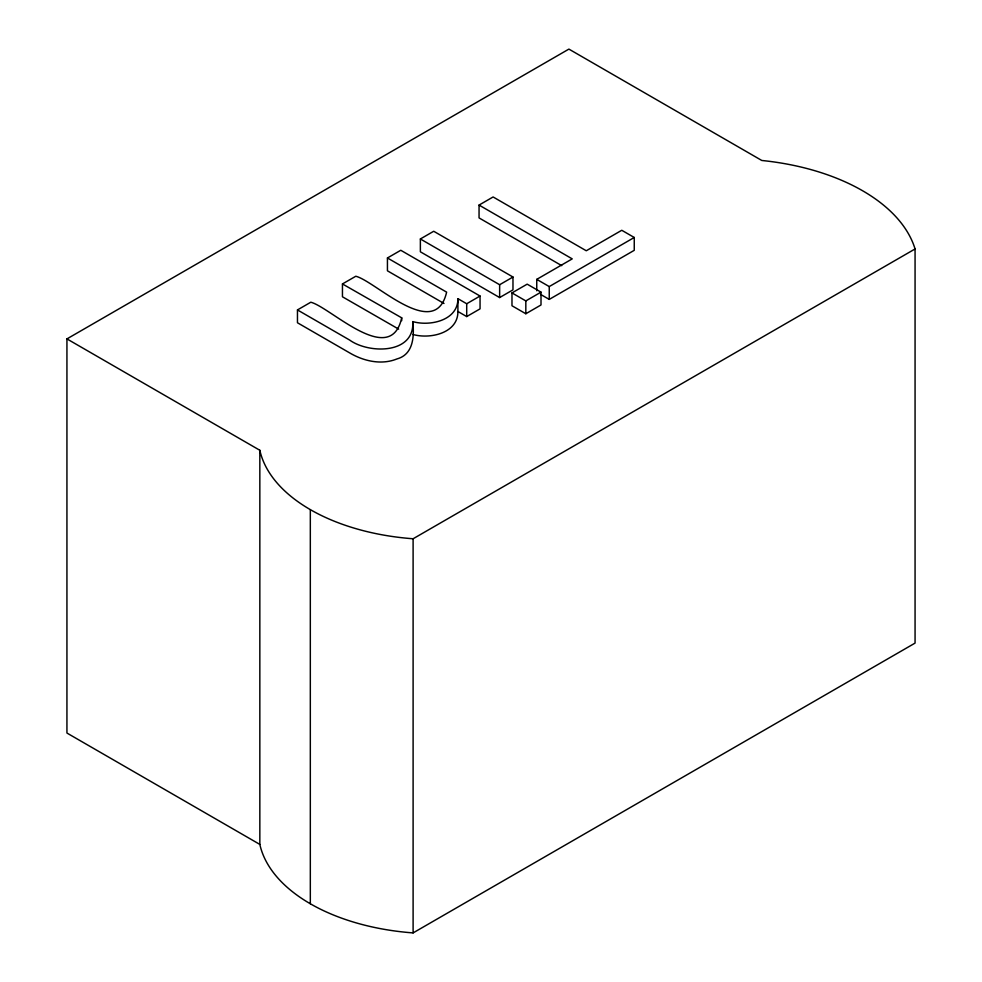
<?xml version="1.0" encoding="UTF-8"?>
<svg xmlns="http://www.w3.org/2000/svg" width="982" height="982" viewBox="0 0 982 982"><rect width="100%" height="100%" fill="white"/><g stroke="black" fill="none" stroke-linecap="round" stroke-linejoin="round"><path stroke-width="1.47" d="M412.771 321.605C414.87 354.404 368.815 353.95 349.617 340.042L297.46 309.931L297.46 322.759L349.617 352.869C363.61 361.155 381.372 365.267 396.924 358.946C413.741 354.379 414.294 335.807 412.771 321.605C429.797 326.552 458.091 320.549 457.907 298.663L466.708 303.745L480.051 296.036L480.051 308.864L466.708 316.572L457.907 311.49L457.907 298.663M457.907 311.49C458.091 333.377 429.797 339.379 412.771 334.432M398.655 329.105L342.448 296.785L342.448 283.945L401.699 317.837C390.578 368.189 330.394 307.182 310.803 302.223L297.46 309.931M66.936 338.9L568.897 49.1L761.799 160.471A188.863 109.039 0 0 1 915.064 248.962L915.064 643.1L413.103 932.9A177.251 102.337 0 0 1 259.837 844.41L66.936 733.038L66.936 338.9L259.837 450.272A177.251 102.337 0 0 0 413.103 538.762L915.064 248.962M342.448 283.945L355.791 276.249C375.406 281.073 435.149 342.055 446.626 292.145L387.436 257.971L387.436 270.811L443.999 303.463M387.436 257.971L400.779 250.275L480.051 296.036M420.37 238.97L433.713 231.261L512.972 277.022L512.972 289.862L499.642 297.558L420.37 251.797L420.37 238.97L499.642 284.731L512.972 277.022M561.729 265.643L479.056 217.918L479.056 205.078L493.111 196.965L586.279 250.766L621.766 230.279L634.249 237.484L634.249 250.324L549.245 299.4L540.493 294.355M511.978 292.918L527.174 284.154L541.008 292.145L541.008 304.972L525.824 313.749L511.978 305.758L511.978 292.918L525.824 300.909L541.008 292.145M536.749 290.77L536.749 279.367L572.236 258.88L479.056 205.078M536.749 279.367L549.245 286.572L634.249 237.484M549.245 286.572L549.245 299.4M525.824 300.909L525.824 313.749M499.642 284.731L499.642 297.558M466.708 303.745L466.708 316.572M413.103 538.762L413.103 932.9M401.699 317.837L401.699 320.684M310.324 509.621L310.324 903.759M259.837 450.272L259.837 844.41"/></g></svg>
